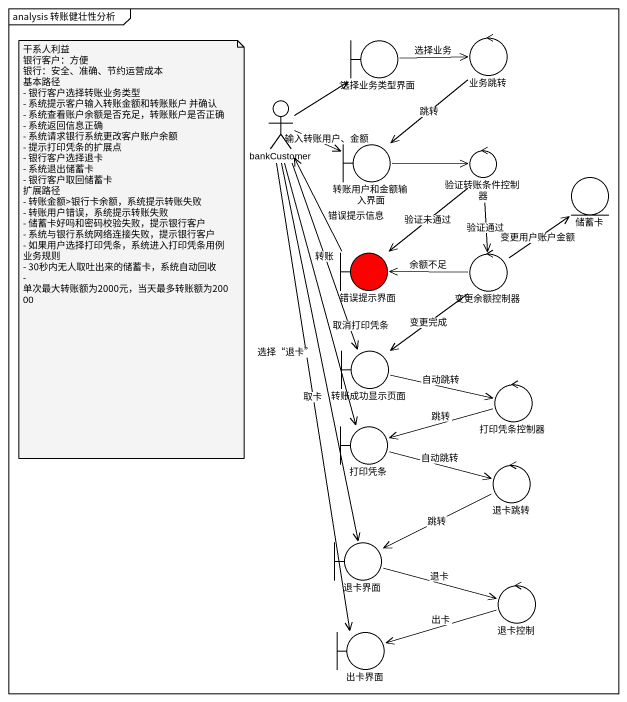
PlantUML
@startuml
mainframe analysis 转账健壮性分析
boundary 选择业务类型界面
control 业务跳转
actor bankCustomer
boundary 转账用户和金额输入界面
control 验证转账条件控制器
entity 储蓄卡
boundary 错误提示界面 #FF0000
control 变更余额控制器
boundary 转账成功显示页面
control 打印凭条控制器
boundary 打印凭条
control 退卡跳转
boundary 退卡界面
control 退卡控制
boundary 出卡界面
选择业务类型界面 -right-> 业务跳转 : 选择业务
业务跳转 --> 转账用户和金额输入界面 : 跳转
bankCustomer -up-> 选择业务类型界面
bankCustomer -right-> 转账用户和金额输入界面 : 输入转账用户、金额
bankCustomer --> 转账成功显示页面 : 转账
bankCustomer --> 打印凭条 : 取消打印凭条
bankCustomer --> 退卡界面 : 选择“退卡”
bankCustomer --> 出卡界面 : 取卡
转账用户和金额输入界面 -right-> 验证转账条件控制器
验证转账条件控制器 --> 错误提示界面 : 验证未通过
验证转账条件控制器 --> 变更余额控制器 : 验证通过
错误提示界面 -up-> bankCustomer : 错误提示信息
变更余额控制器 -up-> 储蓄卡 : 变更用户账户金额
变更余额控制器 -left-> 错误提示界面 : 余额不足
变更余额控制器 --> 转账成功显示页面 : 变更完成
转账成功显示页面 -right-> 打印凭条控制器 : 自动跳转
打印凭条控制器 -left-> 打印凭条 : 跳转
打印凭条 -right-> 退卡跳转 : 自动跳转
退卡跳转 -left-> 退卡界面 : 跳转
退卡界面 -right-> 退卡控制 : 退卡
退卡控制 -left-> 出卡界面 : 出卡
note as N1
  干系人利益
  银行客户：方便
  银行：安全、准确、节约运营成本
  基本路径
  - 银行客户选择转账业务类型
  - 系统提示客户输入转账金额和转账账户 并确认
  - 系统查看账户余额是否充足，转账账户是否正确
  - 系统返回信息正确
  - 系统请求银行系统更改客户账户余额
  - 提示打印凭条的扩展点
  - 银行客户选择退卡
  - 系统退出储蓄卡
  - 银行客户取回储蓄卡
  扩展路径
  - 转账金额>银行卡余额，系统提示转账失败
  - 转账用户错误，系统提示转账失败
  - 储蓄卡好吗和密码校验失败，提示银行客户
  - 系统与银行系统网络连接失败，提示银行客户
  - 如果用户选择打印凭条，系统进入打印凭条用例
  业务规则
  - 30秒内无人取吐出来的储蓄卡，系统自动回收
  - 单次最大转账额为2000元，当天最多转账额为20000
end note
@enduml
